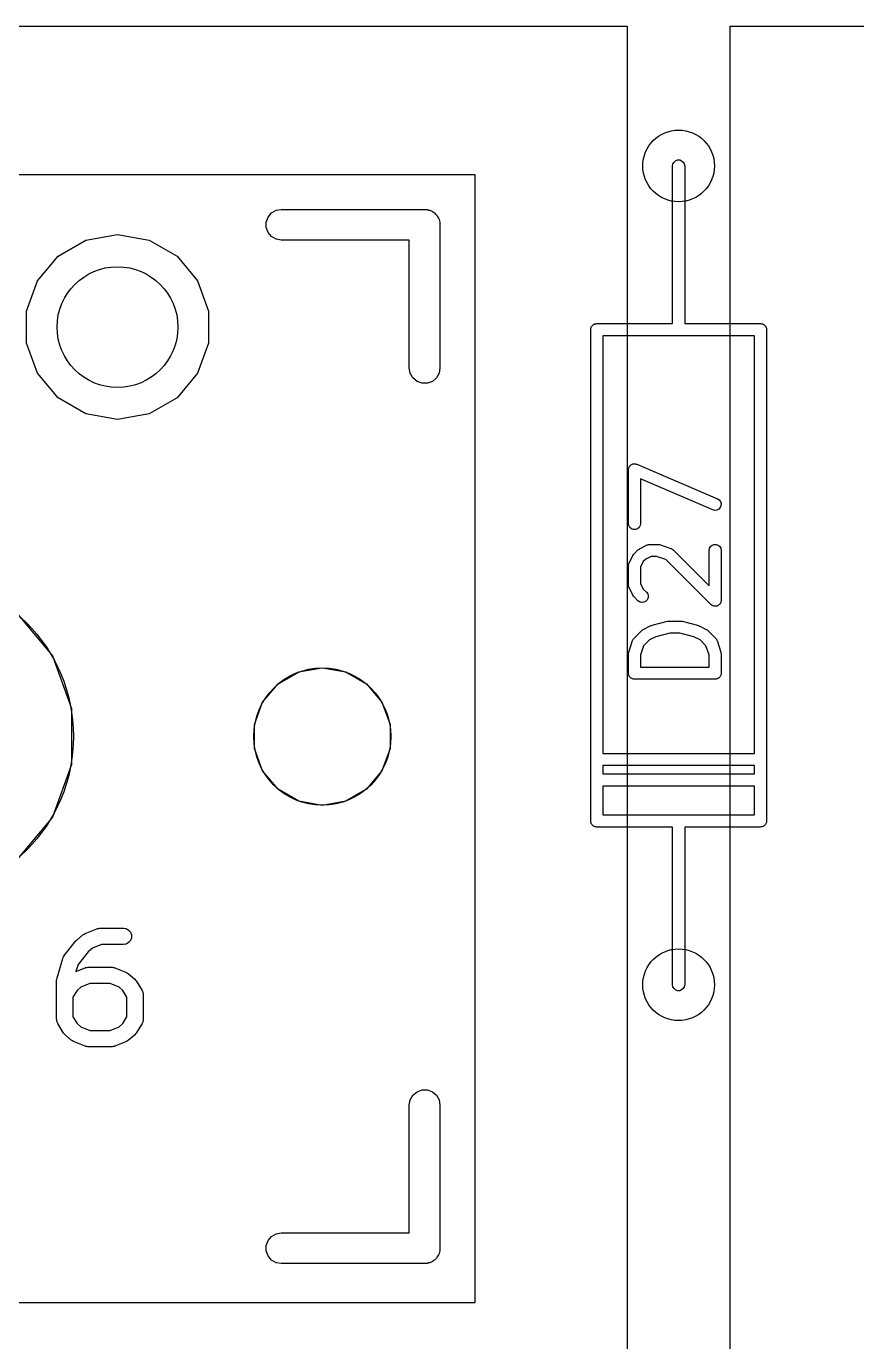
# Model space of a CAD drawing. Header units: millimetres. Extents: x 71 to 299, y 93 to 256.
# Drawn here: x 211.11 to 221.41, y 170.27 to 186.59 of the extents above; entities that cross this region are included whole.
import ezdxf

# ---------------------------------------------------------------- set-up
doc = ezdxf.new("R2010")
doc.units = ezdxf.units.MM
for name, color, linetype in [('BLACK', 7, 'Continuous'), ('PCB', 4, 'Continuous'), ('PCB_参照', 4, 'Continuous'), ('プレート', 6, 'Continuous'), ('物理キー', 7, 'Continuous')]:
    doc.layers.add(name, color=color, linetype=linetype)

# ---------------------------------------------------------------- blocks, each defined once
blk = doc.blocks.new('PCB詳細')
at = {"layer": 'BLACK'}
for p, q in [((154.925, -71.92), (154.93, -71.8943)), ((154.925, -73.19), (154.925, -71.92)), ((154.93, -71.8943), (154.943, -71.8718)), ((154.943, -71.8718), (154.963, -71.855)), ((154.963, -71.855), (154.987, -71.8461)), ((154.987, -71.8461), (155.013, -71.8461)), ((155.013, -71.8461), (155.037, -71.855)), ((155.037, -71.855), (155.057, -71.8718)), ((155.057, -71.8718), (155.07, -71.8943)), ((155.07, -71.8943), (155.075, -71.92)), ((155.075, -71.92), (155.075, -73.19)), ((150.007, -72.471), (150.072, -72.4595)), ((150.072, -72.4595), (151.85, -72.4595)), ((151.85, -72.4595), (151.866, -72.4624)), ((151.866, -72.4624), (151.883, -72.4624)), ((151.883, -72.4624), (151.899, -72.4681)), ((149.884, -72.6169), (149.907, -72.5547)), ((149.884, -72.6831), (149.884, -72.6169)), ((149.907, -72.5547), (149.95, -72.5041)), ((149.95, -72.5041), (150.007, -72.471)), ((151.899, -72.4681), (151.915, -72.471)), ((151.915, -72.471), (151.93, -72.4793)), ((151.93, -72.4793), (151.945, -72.485)), ((151.945, -72.485), (151.958, -72.4957)), ((151.958, -72.4957), (151.972, -72.5041)), ((151.972, -72.5041), (151.983, -72.5168)), ((151.983, -72.5168), (151.996, -72.5275)), ((151.996, -72.5275), (152.004, -72.542)), ((152.004, -72.542), (152.015, -72.5547)), ((152.015, -72.5547), (152.021, -72.5704)), ((152.021, -72.5704), (152.029, -72.5848)), ((152.029, -72.5848), (152.032, -72.6013)), ((152.032, -72.6013), (152.038, -72.6169)), ((152.038, -72.6169), (152.038, -72.6336)), ((147.648, -72.8418), (148.04, -72.7726)), ((148.04, -72.7726), (148.432, -72.8418)), ((149.907, -72.7452), (149.884, -72.6831)), ((149.95, -72.7959), (149.907, -72.7452)), ((152.038, -72.6336), (152.04, -72.65)), ((152.04, -72.65), (152.04, -74.428)), ((147.302, -73.0411), (147.648, -72.8418)), ((148.432, -72.8418), (148.778, -73.0411)), ((150.007, -72.829), (149.95, -72.7959)), ((150.072, -72.8405), (150.007, -72.829)), ((151.659, -72.8405), (150.072, -72.8405)), ((151.659, -74.428), (151.659, -72.8405)), ((147.046, -73.3463), (147.302, -73.0411)), ((148.778, -73.0411), (149.034, -73.3463)), ((154.925, -73.877), (154.925, -73.19)), ((155.075, -73.19), (155.075, -73.877)), ((146.91, -73.7208), (147.046, -73.3463)), ((149.034, -73.3463), (149.17, -73.7208)), ((146.91, -74.1192), (146.91, -73.7208)), ((149.17, -73.7208), (149.17, -74.1192)), ((153.91, -73.939), (153.912, -73.9328)), ((153.912, -73.9328), (153.914, -73.9263)), ((153.914, -73.9263), (153.917, -73.9207)), ((153.917, -73.9207), (153.919, -73.9145)), ((153.919, -73.9145), (153.923, -73.9095)), ((153.923, -73.9095), (153.927, -73.9038)), ((153.927, -73.9038), (153.932, -73.8996)), ((153.932, -73.8996), (153.936, -73.8945)), ((153.936, -73.8945), (153.941, -73.8913)), ((153.941, -73.8913), (153.946, -73.887)), ((153.946, -73.887), (153.953, -73.8848)), ((153.953, -73.8848), (153.958, -73.8815)), ((153.958, -73.8815), (153.965, -73.8804)), ((153.965, -73.8804), (153.971, -73.8781)), ((153.971, -73.8781), (153.978, -73.8781)), ((153.978, -73.8781), (153.984, -73.877)), ((153.984, -73.877), (154.925, -73.877)), ((155.075, -73.877), (156.016, -73.877)), ((156.016, -73.877), (156.022, -73.8781)), ((156.022, -73.8781), (156.029, -73.8781)), ((156.029, -73.8781), (156.035, -73.8804)), ((156.035, -73.8804), (156.042, -73.8815)), ((156.042, -73.8815), (156.047, -73.8848)), ((156.047, -73.8848), (156.053, -73.887)), ((156.053, -73.887), (156.059, -73.8913)), ((156.059, -73.8913), (156.064, -73.8945)), ((156.064, -73.8945), (156.068, -73.8996)), ((156.068, -73.8996), (156.073, -73.9038)), ((156.073, -73.9038), (156.077, -73.9095)), ((156.077, -73.9095), (156.081, -73.9145)), ((156.081, -73.9145), (156.083, -73.9207)), ((156.083, -73.9207), (156.086, -73.9263)), ((156.086, -73.9263), (156.088, -73.9328)), ((156.088, -73.9328), (156.09, -73.939)), ((153.909, -73.952), (153.91, -73.9455)), ((153.909, -80.048), (153.909, -73.952)), ((153.91, -73.9455), (153.91, -73.939)), ((155, -74.027), (154.059, -74.027)), ((154.059, -74.027), (154.059, -79.211)), ((155.941, -74.027), (155, -74.027)), ((155.941, -79.211), (155.941, -74.027)), ((156.09, -73.939), (156.09, -73.9455)), ((156.09, -73.9455), (156.091, -73.952)), ((156.091, -73.952), (156.091, -80.048)), ((147.046, -74.4937), (146.91, -74.1192)), ((149.17, -74.1192), (149.034, -74.4937)), ((147.302, -74.7989), (147.046, -74.4937)), ((149.034, -74.4937), (148.778, -74.7989)), ((151.671, -74.4932), (151.659, -74.428)), ((151.704, -74.5505), (151.671, -74.4932)), ((151.755, -74.593), (151.704, -74.5505)), ((151.996, -74.5505), (151.945, -74.593)), ((152.029, -74.4932), (151.996, -74.5505)), ((152.04, -74.428), (152.029, -74.4932)), ((151.817, -74.6156), (151.755, -74.593)), ((151.883, -74.6156), (151.817, -74.6156)), ((151.945, -74.593), (151.883, -74.6156)), ((147.648, -74.9982), (147.302, -74.7989)), ((148.778, -74.7989), (148.432, -74.9982)), ((148.04, -75.0674), (147.648, -74.9982)), ((148.432, -74.9982), (148.04, -75.0674)), ((154.377, -75.6905), (154.379, -75.682)), ((154.377, -76.3571), (154.377, -75.6905)), ((154.379, -75.6734), (154.381, -75.6692)), ((154.379, -75.682), (154.379, -75.6734)), ((154.381, -75.6692), (154.382, -75.6648)), ((154.382, -75.6648), (154.386, -75.6573)), ((154.386, -75.6573), (154.39, -75.6494)), ((154.39, -75.6494), (154.393, -75.6461)), ((154.393, -75.6461), (154.395, -75.6423)), ((154.395, -75.6423), (154.402, -75.6367)), ((154.402, -75.6367), (154.407, -75.6304)), ((154.407, -75.6304), (154.411, -75.6284)), ((154.411, -75.6284), (154.415, -75.6255)), ((154.415, -75.6255), (154.423, -75.6226)), ((154.423, -75.6226), (154.431, -75.6187)), ((154.431, -75.6187), (154.435, -75.6181)), ((154.435, -75.6181), (154.439, -75.6166)), ((154.439, -75.6166), (154.448, -75.6166)), ((154.448, -75.6166), (154.457, -75.6156)), ((154.457, -75.6156), (154.461, -75.6166)), ((154.461, -75.6166), (154.465, -75.6166)), ((154.465, -75.6166), (154.474, -75.6196)), ((154.474, -75.6196), (154.482, -75.6215)), ((154.482, -75.6215), (155.482, -76.0501)), ((155.423, -76.188), (154.527, -75.8042)), ((154.527, -75.8042), (154.527, -76.3571)), ((155.482, -76.0501), (155.504, -76.0644)), ((155.448, -76.1939), (155.423, -76.188)), ((155.474, -76.1908), (155.448, -76.1939)), ((155.497, -76.1791), (155.474, -76.1908)), ((155.515, -76.1601), (155.497, -76.1791)), ((155.504, -76.0644), (155.519, -76.0852)), ((155.525, -76.1362), (155.515, -76.1601)), ((155.519, -76.0852), (155.527, -76.1102)), ((155.527, -76.1102), (155.525, -76.1362)), ((154.382, -76.3828), (154.377, -76.3571)), ((154.395, -76.4054), (154.382, -76.3828)), ((154.523, -76.3828), (154.51, -76.4054)), ((154.527, -76.3571), (154.523, -76.3828)), ((154.415, -76.4221), (154.395, -76.4054)), ((154.439, -76.431), (154.415, -76.4221)), ((154.465, -76.431), (154.439, -76.431)), ((154.49, -76.4221), (154.465, -76.431)), ((154.51, -76.4054), (154.49, -76.4221)), ((154.447, -76.7327), (154.495, -76.6851)), ((154.495, -76.6851), (154.504, -76.6782)), ((154.504, -76.6782), (154.514, -76.671)), ((154.514, -76.671), (154.609, -76.6234)), ((154.609, -76.6234), (154.613, -76.6222)), ((154.613, -76.6222), (154.617, -76.62)), ((154.617, -76.62), (154.626, -76.6185)), ((154.626, -76.6185), (154.634, -76.616)), ((154.634, -76.616), (154.639, -76.6162)), ((154.639, -76.6162), (154.643, -76.6155)), ((154.643, -76.6155), (154.738, -76.6155)), ((154.738, -76.6155), (154.75, -76.6176)), ((154.75, -76.6176), (154.762, -76.6193)), ((154.762, -76.6193), (154.905, -76.6669)), ((154.905, -76.6669), (154.908, -76.669)), ((154.908, -76.669), (154.913, -76.6701)), ((154.913, -76.6701), (154.92, -76.6752)), ((154.92, -76.6752), (154.928, -76.6793)), ((154.928, -76.6793), (154.93, -76.6826)), ((154.93, -76.6826), (154.934, -76.6851)), ((154.934, -76.6851), (155.377, -77.1285)), ((155.377, -76.6905), (155.382, -76.6648)), ((155.377, -77.1285), (155.377, -76.6905)), ((155.382, -76.6648), (155.395, -76.6423)), ((155.395, -76.6423), (155.415, -76.6255)), ((155.415, -76.6255), (155.439, -76.6166)), ((155.439, -76.6166), (155.465, -76.6166)), ((155.465, -76.6166), (155.49, -76.6255)), ((155.49, -76.6255), (155.51, -76.6423)), ((155.51, -76.6423), (155.523, -76.6648)), ((155.523, -76.6648), (155.527, -76.6905)), ((155.527, -76.6905), (155.527, -77.3095)), ((154.378, -76.8724), (154.38, -76.864)), ((154.378, -76.8767), (154.378, -76.8724)), ((154.38, -76.864), (154.382, -76.8553)), ((154.382, -76.8553), (154.384, -76.8516)), ((154.384, -76.8516), (154.385, -76.8474)), ((154.385, -76.8474), (154.433, -76.7522)), ((154.433, -76.7522), (154.44, -76.7425)), ((154.44, -76.7425), (154.447, -76.7327)), ((154.562, -76.8301), (154.527, -76.8987)), ((154.592, -76.7997), (154.562, -76.8301)), ((154.661, -76.7655), (154.592, -76.7997)), ((154.726, -76.7655), (154.661, -76.7655)), ((154.84, -76.8036), (154.726, -76.7655)), ((155.399, -77.3626), (154.84, -76.8036)), ((154.377, -76.881), (154.378, -76.8767)), ((154.377, -77.119), (154.377, -76.881)), ((154.527, -76.8987), (154.527, -77.1013)), ((154.378, -77.1233), (154.377, -77.119)), ((154.378, -77.1276), (154.378, -77.1233)), ((154.38, -77.136), (154.378, -77.1276)), ((154.382, -77.1447), (154.38, -77.136)), ((154.384, -77.1484), (154.382, -77.1447)), ((154.385, -77.1526), (154.384, -77.1484)), ((154.433, -77.2478), (154.385, -77.1526)), ((154.527, -77.1013), (154.562, -77.1699)), ((154.562, -77.1699), (154.601, -77.2089)), ((154.44, -77.2575), (154.433, -77.2478)), ((154.447, -77.2673), (154.44, -77.2575)), ((154.495, -77.3149), (154.447, -77.2673)), ((154.516, -77.3299), (154.495, -77.3149)), ((154.541, -77.3366), (154.516, -77.3299)), ((154.567, -77.3343), (154.541, -77.3366)), ((154.591, -77.3233), (154.567, -77.3343)), ((154.609, -77.3049), (154.591, -77.3233)), ((154.601, -77.2089), (154.616, -77.2302)), ((154.62, -77.2813), (154.609, -77.3049)), ((154.616, -77.2302), (154.622, -77.2554)), ((154.622, -77.2554), (154.62, -77.2813)), ((155.51, -77.3577), (155.502, -77.364)), ((155.511, -77.3549), (155.51, -77.3577)), ((155.514, -77.3525), (155.511, -77.3549)), ((155.518, -77.3437), (155.514, -77.3525)), ((155.523, -77.3352), (155.518, -77.3437)), ((155.525, -77.3289), (155.523, -77.3319)), ((155.523, -77.3319), (155.523, -77.3352)), ((155.526, -77.3192), (155.525, -77.3289)), ((155.527, -77.3095), (155.526, -77.3192)), ((146.787, -77.4667), (147.233, -77.9992)), ((155.407, -77.3682), (155.399, -77.3626)), ((155.415, -77.3745), (155.407, -77.3682)), ((155.418, -77.3756), (155.415, -77.3745)), ((155.421, -77.3775), (155.418, -77.3756)), ((155.43, -77.38), (155.421, -77.3775)), ((155.439, -77.3834), (155.43, -77.38)), ((155.443, -77.3834), (155.439, -77.3834)), ((155.446, -77.3842), (155.443, -77.3834)), ((155.456, -77.3834), (155.446, -77.3842)), ((155.465, -77.3834), (155.456, -77.3834)), ((155.469, -77.3823), (155.465, -77.3834)), ((155.472, -77.382), (155.469, -77.3823)), ((155.481, -77.3778), (155.472, -77.382)), ((155.49, -77.3745), (155.481, -77.3778)), ((155.492, -77.3724), (155.49, -77.3745)), ((155.495, -77.371), (155.492, -77.3724)), ((155.502, -77.364), (155.495, -77.371)), ((154.447, -77.7803), (154.542, -77.6851)), ((154.542, -77.6851), (154.552, -77.6782)), ((154.552, -77.6782), (154.562, -77.671)), ((154.562, -77.671), (154.657, -77.6234)), ((154.657, -77.6234), (154.665, -77.6211)), ((154.665, -77.6211), (154.672, -77.6177)), ((154.672, -77.6177), (154.863, -77.5701)), ((154.863, -77.5701), (154.872, -77.5695)), ((154.872, -77.5695), (154.881, -77.5679)), ((154.881, -77.5679), (155.024, -77.5679)), ((155.024, -77.5679), (155.033, -77.5695)), ((155.033, -77.5695), (155.042, -77.5701)), ((155.042, -77.5701), (155.232, -77.6177)), ((155.232, -77.6177), (155.24, -77.6211)), ((155.24, -77.6211), (155.248, -77.6234)), ((155.248, -77.6234), (155.343, -77.671)), ((155.343, -77.671), (155.353, -77.6782)), ((155.353, -77.6782), (155.363, -77.6851)), ((155.363, -77.6851), (155.458, -77.7803)), ((154.381, -77.9525), (154.429, -77.8096)), ((154.429, -77.8096), (154.431, -77.8058)), ((154.431, -77.8058), (154.432, -77.8016)), ((154.432, -77.8016), (154.437, -77.7944)), ((154.437, -77.7944), (154.441, -77.7867)), ((154.441, -77.7867), (154.444, -77.7838)), ((154.444, -77.7838), (154.447, -77.7803)), ((154.64, -77.7997), (154.566, -77.8738)), ((154.717, -77.7612), (154.64, -77.7997)), ((154.89, -77.7179), (154.717, -77.7612)), ((155.015, -77.7179), (154.89, -77.7179)), ((155.188, -77.7612), (155.015, -77.7179)), ((155.265, -77.7997), (155.188, -77.7612)), ((155.339, -77.8738), (155.265, -77.7997)), ((155.458, -77.7803), (155.46, -77.7838)), ((155.46, -77.7838), (155.464, -77.7867)), ((155.464, -77.7867), (155.468, -77.7944)), ((155.468, -77.7944), (155.473, -77.8016)), ((155.473, -77.8016), (155.474, -77.8058)), ((155.474, -77.8058), (155.476, -77.8096)), ((155.476, -77.8096), (155.524, -77.9525)), ((147.233, -77.9992), (147.471, -78.6524)), ((154.377, -77.9762), (154.379, -77.9643)), ((154.377, -78.2143), (154.377, -77.9762)), ((154.379, -77.9643), (154.381, -77.9525)), ((154.566, -77.8738), (154.527, -77.9884)), ((154.527, -77.9884), (154.527, -78.1393)), ((155.377, -77.9884), (155.339, -77.8738)), ((155.377, -78.1393), (155.377, -77.9884)), ((155.524, -77.9525), (155.525, -77.9643)), ((155.525, -77.9643), (155.527, -77.9762)), ((155.527, -77.9762), (155.527, -78.2143)), ((150.288, -78.1974), (150.58, -78.1458)), ((150.58, -78.1458), (150.872, -78.1974)), ((154.527, -78.1393), (155.377, -78.1393)), ((150.031, -78.3457), (150.288, -78.1974)), ((150.872, -78.1974), (151.129, -78.3457)), ((154.379, -78.2207), (154.377, -78.2143)), ((154.379, -78.2273), (154.379, -78.2207)), ((154.381, -78.2335), (154.379, -78.2273)), ((154.382, -78.2399), (154.381, -78.2335)), ((154.385, -78.2456), (154.382, -78.2399)), ((154.387, -78.2518), (154.385, -78.2456)), ((154.392, -78.2568), (154.387, -78.2518)), ((154.395, -78.2625), (154.392, -78.2568)), ((154.4, -78.2667), (154.395, -78.2625)), ((154.404, -78.2717), (154.4, -78.2667)), ((154.41, -78.275), (154.404, -78.2717)), ((154.415, -78.2792), (154.41, -78.275)), ((154.421, -78.2815), (154.415, -78.2792)), ((154.427, -78.2848), (154.421, -78.2815)), ((154.433, -78.2859), (154.427, -78.2848)), ((154.439, -78.2881), (154.433, -78.2859)), ((154.446, -78.2881), (154.439, -78.2881)), ((154.452, -78.2893), (154.446, -78.2881)), ((155.452, -78.2893), (154.452, -78.2893)), ((155.459, -78.2881), (155.452, -78.2893)), ((155.465, -78.2881), (155.459, -78.2881)), ((155.472, -78.2859), (155.465, -78.2881)), ((155.478, -78.2848), (155.472, -78.2859)), ((155.484, -78.2815), (155.478, -78.2848)), ((155.49, -78.2792), (155.484, -78.2815)), ((155.495, -78.275), (155.49, -78.2792)), ((155.501, -78.2717), (155.495, -78.275)), ((155.505, -78.2667), (155.501, -78.2717)), ((155.51, -78.2625), (155.505, -78.2667)), ((155.513, -78.2568), (155.51, -78.2625)), ((155.517, -78.2518), (155.513, -78.2568)), ((155.52, -78.2456), (155.517, -78.2518)), ((155.523, -78.2399), (155.52, -78.2456)), ((155.524, -78.2335), (155.523, -78.2399)), ((155.526, -78.2273), (155.524, -78.2335)), ((155.527, -78.2143), (155.526, -78.2207)), ((155.526, -78.2207), (155.526, -78.2273)), ((149.84, -78.5729), (150.031, -78.3457)), ((151.129, -78.3457), (151.32, -78.5729)), ((147.471, -78.6524), (147.471, -79.3476)), ((149.739, -78.8517), (149.84, -78.5729)), ((151.32, -78.5729), (151.421, -78.8517)), ((149.739, -79.1483), (149.739, -78.8517)), ((151.421, -78.8517), (151.421, -79.1483)), ((149.84, -79.4271), (149.739, -79.1483)), ((151.421, -79.1483), (151.32, -79.4271)), ((154.059, -79.211), (155.941, -79.211)), ((147.471, -79.3476), (147.233, -80.0008)), ((150.031, -79.6543), (149.84, -79.4271)), ((151.32, -79.4271), (151.129, -79.6543)), ((154.059, -79.361), (154.059, -79.465)), ((155.941, -79.361), (154.059, -79.361)), ((154.059, -79.465), (155.941, -79.465)), ((155.941, -79.465), (155.941, -79.361)), ((155.941, -79.615), (154.059, -79.615)), ((154.059, -79.615), (154.059, -79.973)), ((155.941, -79.973), (155.941, -79.615)), ((150.288, -79.8026), (150.031, -79.6543)), ((150.58, -79.8541), (150.288, -79.8026)), ((150.872, -79.8026), (150.58, -79.8541)), ((151.129, -79.6543), (150.872, -79.8026)), ((154.059, -79.973), (155, -79.973)), ((155, -79.973), (155.941, -79.973)), ((147.233, -80.0008), (146.787, -80.5332)), ((153.91, -80.0545), (153.909, -80.048)), ((153.91, -80.061), (153.91, -80.0545)), ((153.912, -80.0672), (153.91, -80.061)), ((153.914, -80.0737), (153.912, -80.0672)), ((153.917, -80.0793), (153.914, -80.0737)), ((153.919, -80.0855), (153.917, -80.0793)), ((153.923, -80.0905), (153.919, -80.0855)), ((153.927, -80.0962), (153.923, -80.0905)), ((153.932, -80.1004), (153.927, -80.0962)), ((153.936, -80.1055), (153.932, -80.1004)), ((153.941, -80.1087), (153.936, -80.1055)), ((153.946, -80.113), (153.941, -80.1087)), ((153.953, -80.1152), (153.946, -80.113)), ((153.958, -80.1185), (153.953, -80.1152)), ((153.965, -80.1196), (153.958, -80.1185)), ((153.971, -80.1219), (153.965, -80.1196)), ((153.978, -80.1219), (153.971, -80.1219)), ((153.984, -80.123), (153.978, -80.1219)), ((154.925, -80.123), (153.984, -80.123)), ((154.925, -80.81), (154.925, -80.123)), ((156.016, -80.123), (155.075, -80.123)), ((155.075, -80.123), (155.075, -80.81)), ((156.022, -80.1219), (156.016, -80.123)), ((156.029, -80.1219), (156.022, -80.1219)), ((156.035, -80.1196), (156.029, -80.1219)), ((156.042, -80.1185), (156.035, -80.1196)), ((156.047, -80.1152), (156.042, -80.1185)), ((156.053, -80.113), (156.047, -80.1152)), ((156.059, -80.1087), (156.053, -80.113)), ((156.064, -80.1055), (156.059, -80.1087)), ((156.068, -80.1004), (156.064, -80.1055)), ((156.073, -80.0962), (156.068, -80.1004)), ((156.077, -80.0905), (156.073, -80.0962)), ((156.081, -80.0855), (156.077, -80.0905)), ((156.083, -80.0793), (156.081, -80.0855)), ((156.086, -80.0737), (156.083, -80.0793)), ((156.088, -80.0672), (156.086, -80.0737)), ((156.09, -80.061), (156.088, -80.0672)), ((156.091, -80.048), (156.09, -80.0545)), ((156.09, -80.0545), (156.09, -80.061)), ((154.925, -82.08), (154.925, -80.81)), ((155.075, -80.81), (155.075, -82.08)), ((147.638, -81.4462), (147.783, -81.3857)), ((147.783, -81.3857), (147.786, -81.3852)), ((147.786, -81.3852), (147.788, -81.3841)), ((147.788, -81.3841), (147.803, -81.3814)), ((147.803, -81.3814), (147.818, -81.378)), ((147.818, -81.378), (147.82, -81.3783)), ((147.82, -81.3783), (147.822, -81.3779)), ((147.822, -81.3779), (148.113, -81.3779)), ((148.113, -81.3779), (148.147, -81.3841)), ((148.147, -81.3841), (148.178, -81.4017)), ((148.178, -81.4017), (148.201, -81.4287)), ((148.201, -81.4287), (148.213, -81.4619)), ((147.38, -81.7184), (147.525, -81.537)), ((147.525, -81.537), (147.533, -81.5302)), ((147.533, -81.5302), (147.54, -81.5224)), ((147.54, -81.5224), (147.612, -81.4619)), ((147.612, -81.4619), (147.625, -81.4544)), ((147.625, -81.4544), (147.638, -81.4462)), ((147.843, -81.5811), (147.73, -81.6279)), ((148.113, -81.5811), (147.843, -81.5811)), ((148.147, -81.575), (148.113, -81.5811)), ((148.178, -81.5574), (148.147, -81.575)), ((148.201, -81.5303), (148.178, -81.5574)), ((148.213, -81.4972), (148.201, -81.5303)), ((148.213, -81.4619), (148.213, -81.4972)), ((147.29, -81.9946), (147.362, -81.7527)), ((147.362, -81.7527), (147.363, -81.7511)), ((147.363, -81.7494), (147.371, -81.7354)), ((147.363, -81.7511), (147.363, -81.7494)), ((147.371, -81.7354), (147.378, -81.7212)), ((147.378, -81.7212), (147.379, -81.72)), ((147.379, -81.72), (147.38, -81.7184)), ((147.677, -81.672), (147.551, -81.83)), ((147.73, -81.6279), (147.677, -81.672)), ((147.551, -81.83), (147.525, -81.9166)), ((147.525, -81.9166), (147.638, -81.8695)), ((147.638, -81.8695), (147.64, -81.869)), ((147.64, -81.869), (147.642, -81.8679)), ((147.642, -81.8679), (147.658, -81.8652)), ((147.658, -81.8652), (147.672, -81.8618)), ((147.672, -81.8618), (147.675, -81.8621)), ((147.675, -81.8621), (147.677, -81.8617)), ((147.677, -81.8617), (147.967, -81.8617)), ((147.967, -81.8617), (147.97, -81.8621)), ((147.97, -81.8621), (147.972, -81.8618)), ((147.972, -81.8618), (147.987, -81.8652)), ((147.987, -81.8652), (148.002, -81.8679)), ((148.002, -81.8679), (148.004, -81.869)), ((148.004, -81.869), (148.007, -81.8695)), ((148.007, -81.8695), (148.152, -81.93)), ((148.152, -81.93), (148.164, -81.9382)), ((147.285, -82.0238), (147.288, -82.0093)), ((147.285, -82.5076), (147.285, -82.0238)), ((147.288, -82.0093), (147.29, -81.9946)), ((147.697, -82.0649), (147.585, -82.1117)), ((147.947, -82.0649), (147.697, -82.0649)), ((148.059, -82.1117), (147.947, -82.0649)), ((148.164, -81.9382), (148.178, -81.9458)), ((148.178, -81.9458), (148.25, -82.0062)), ((148.25, -82.0062), (148.261, -82.0192)), ((148.261, -82.0192), (148.272, -82.032)), ((148.272, -82.032), (148.345, -82.153)), ((154.93, -82.1057), (154.925, -82.08)), ((155.075, -82.08), (155.07, -82.1057)), ((147.538, -82.1513), (147.488, -82.2334)), ((147.488, -82.2334), (147.488, -82.4795)), ((147.585, -82.1117), (147.538, -82.1513)), ((148.107, -82.1513), (148.059, -82.1117)), ((148.156, -82.2334), (148.107, -82.1513)), ((148.156, -82.4795), (148.156, -82.2334)), ((148.345, -82.153), (148.348, -82.1621)), ((148.348, -82.1621), (148.353, -82.1705)), ((148.353, -82.1705), (148.355, -82.1784)), ((148.355, -82.1784), (148.357, -82.1859)), ((148.357, -82.1859), (148.358, -82.1956)), ((148.358, -82.1956), (148.359, -82.2052)), ((148.359, -82.2052), (148.359, -82.5076)), ((154.943, -82.1282), (154.93, -82.1057)), ((154.963, -82.145), (154.943, -82.1282)), ((154.987, -82.1539), (154.963, -82.145)), ((155.013, -82.1539), (154.987, -82.1539)), ((155.037, -82.145), (155.013, -82.1539)), ((155.057, -82.1282), (155.037, -82.145)), ((155.07, -82.1057), (155.057, -82.1282)), ((147.287, -82.5172), (147.285, -82.5076)), ((147.287, -82.5269), (147.287, -82.5172)), ((147.29, -82.5345), (147.287, -82.5269)), ((147.291, -82.5424), (147.29, -82.5345)), ((147.296, -82.5508), (147.291, -82.5424)), ((147.3, -82.5599), (147.296, -82.5508)), ((147.372, -82.6808), (147.3, -82.5599)), ((147.488, -82.4795), (147.538, -82.5615)), ((147.538, -82.5615), (147.585, -82.6012)), ((148.059, -82.6012), (148.107, -82.5615)), ((148.107, -82.5615), (148.156, -82.4795)), ((148.345, -82.5599), (148.272, -82.6808)), ((148.348, -82.5508), (148.345, -82.5599)), ((148.353, -82.5424), (148.348, -82.5508)), ((148.355, -82.5344), (148.353, -82.5424)), ((148.357, -82.5269), (148.355, -82.5344)), ((148.358, -82.5172), (148.357, -82.5269)), ((148.359, -82.5076), (148.358, -82.5172)), ((147.383, -82.6937), (147.372, -82.6808)), ((147.394, -82.7066), (147.383, -82.6937)), ((147.467, -82.7671), (147.394, -82.7066)), ((147.585, -82.6012), (147.697, -82.6479)), ((147.697, -82.6479), (147.947, -82.6479)), ((147.947, -82.6479), (148.059, -82.6012)), ((148.25, -82.7066), (148.178, -82.7671)), ((148.261, -82.6937), (148.25, -82.7066)), ((148.272, -82.6808), (148.261, -82.6937)), ((147.48, -82.7746), (147.467, -82.7671)), ((147.493, -82.7828), (147.48, -82.7746)), ((147.638, -82.8433), (147.493, -82.7828)), ((147.64, -82.8438), (147.638, -82.8433)), ((147.642, -82.845), (147.64, -82.8438)), ((147.658, -82.8477), (147.642, -82.845)), ((147.672, -82.851), (147.658, -82.8477)), ((147.675, -82.8507), (147.672, -82.851)), ((147.677, -82.8511), (147.675, -82.8507)), ((147.967, -82.8511), (147.677, -82.8511)), ((147.97, -82.8507), (147.967, -82.8511)), ((147.972, -82.851), (147.97, -82.8507)), ((147.987, -82.8477), (147.972, -82.851)), ((148.002, -82.845), (147.987, -82.8477)), ((148.004, -82.8438), (148.002, -82.845)), ((148.007, -82.8433), (148.004, -82.8438)), ((148.152, -82.7828), (148.007, -82.8433)), ((148.164, -82.7746), (148.152, -82.7828)), ((148.178, -82.7671), (148.164, -82.7746)), ((151.755, -83.407), (151.817, -83.3844)), ((151.817, -83.3844), (151.883, -83.3844)), ((151.883, -83.3844), (151.945, -83.407)), ((151.659, -83.572), (151.671, -83.5068)), ((151.671, -83.5068), (151.704, -83.4495)), ((151.704, -83.4495), (151.755, -83.407)), ((151.945, -83.407), (151.996, -83.4495)), ((151.996, -83.4495), (152.029, -83.5068)), ((152.029, -83.5068), (152.04, -83.572)), ((151.659, -85.1595), (151.659, -83.572)), ((152.04, -83.572), (152.04, -85.35)), ((149.95, -85.2041), (150.007, -85.171)), ((150.007, -85.171), (150.072, -85.1595)), ((150.072, -85.1595), (151.659, -85.1595)), ((149.884, -85.3169), (149.907, -85.2548)), ((149.884, -85.3831), (149.884, -85.3169)), ((149.907, -85.2548), (149.95, -85.2041)), ((152.04, -85.35), (152.038, -85.3664)), ((149.907, -85.4453), (149.884, -85.3831)), ((149.95, -85.4959), (149.907, -85.4453)), ((150.007, -85.529), (149.95, -85.4959)), ((151.93, -85.5207), (151.915, -85.529)), ((151.945, -85.515), (151.93, -85.5207)), ((151.958, -85.5043), (151.945, -85.515)), ((151.972, -85.4959), (151.958, -85.5043)), ((151.983, -85.4832), (151.972, -85.4959)), ((151.996, -85.4725), (151.983, -85.4832)), ((152.004, -85.458), (151.996, -85.4725)), ((152.015, -85.4453), (152.004, -85.458)), ((152.021, -85.4296), (152.015, -85.4453)), ((152.029, -85.4152), (152.021, -85.4296)), ((152.032, -85.3987), (152.029, -85.4152)), ((152.038, -85.3831), (152.032, -85.3987)), ((152.038, -85.3664), (152.038, -85.3831)), ((150.072, -85.5405), (150.007, -85.529)), ((151.85, -85.5405), (150.072, -85.5405)), ((151.866, -85.5376), (151.85, -85.5405)), ((151.883, -85.5376), (151.866, -85.5376)), ((151.899, -85.5319), (151.883, -85.5376)), ((151.915, -85.529), (151.899, -85.5319))]:
    blk.add_line(p, q, dxfattribs=at)
for centre, radius in [((155, -71.92), 0.4445), ((148.04, -73.92), 0.7493), ((145.5, -79), 1.9939), ((150.58, -79), 0.8509), ((155, -82.08), 0.4445)]:
    blk.add_circle(centre, radius, dxfattribs=at)
blk = doc.blocks.new('A$C28663')
at = {"layer": 'PCB'}
blk.add_blockref('PCB詳細', (-35.075, 145.925), dxfattribs=at)

msp = doc.modelspace()

# ---------------------------------------------------------------- linework, layer by layer
at = {"layer": 'プレート'}
msp.add_lwpolyline([(202.672, 170.757), (202.672, 184.757), (216.672, 184.757), (216.672, 170.757)], close=True, dxfattribs=at)
at = {"layer": '物理キー', "color": 7}
for points in [[(200.838, 186.594), (218.56, 186.594), (218.56, 168.872), (200.838, 168.872), (200.838, 186.594)], [(219.838, 186.594), (237.56, 186.594), (237.56, 168.872), (219.838, 168.872), (219.838, 186.594)]]:
    msp.add_lwpolyline(points, close=True, dxfattribs=at)

# ---------------------------------------------------------------- block references
at = {"layer": 'PCB_参照'}
msp.add_blockref('A$C28663', (99.274, 110.857), dxfattribs=at)

doc.saveas('drawing.dxf')
